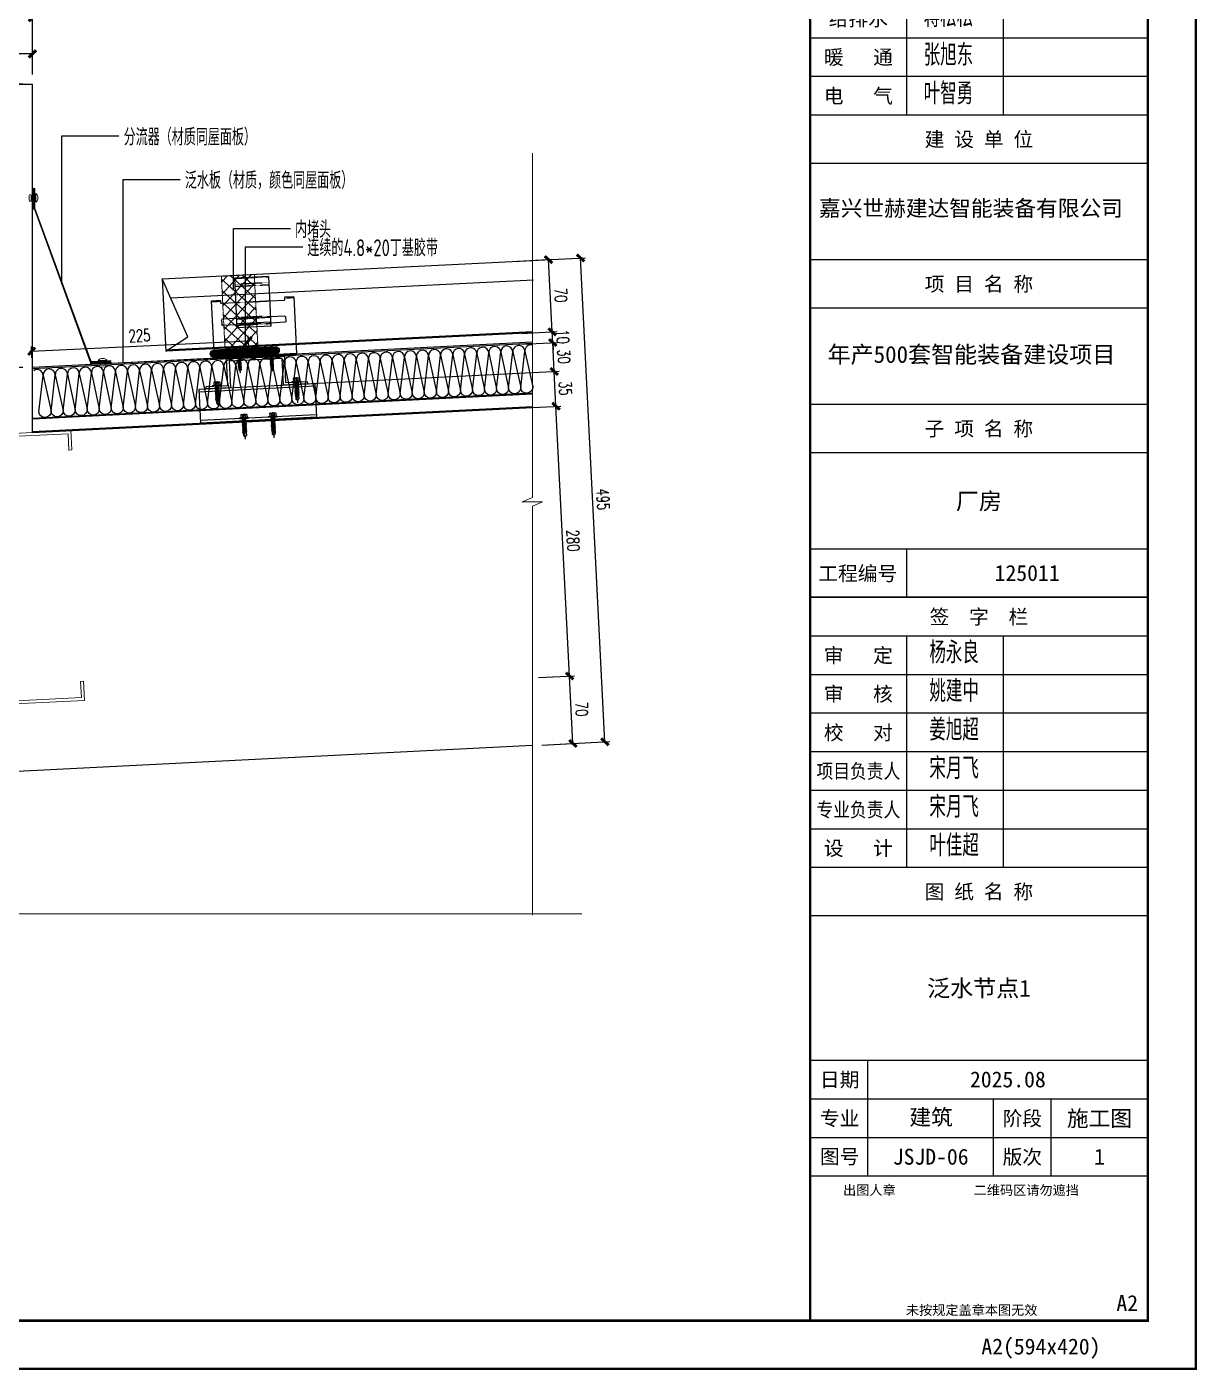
# Model space of a CAD drawing. Extents: x -599358 to 2865263, y -1062760 to 486533.
# Drawn here: x 127823 to 129036, y -728503 to -727110 of the extents above; entities that cross this region are included whole.
import ezdxf
from ezdxf.enums import TextEntityAlignment as Align

# ---------------------------------------------------------------- set-up
doc = ezdxf.new("R2010")
doc.units = 0
doc.linetypes.add('CENTER2', pattern=[28.575, 19.05, -3.175, 3.175, -3.175])
doc.linetypes.add('DASH', pattern=[0.35, 0.25, -0.1])
for name, color, linetype in [('0-cxFrame', 155, 'Continuous'), ('0_FLASHING', 6, 'Continuous'), ('A-PUB_HATCH', 8, 'Continuous'), ('A-WINDOW', 140, 'Continuous'), ('BWM', 8, 'Continuous'), ('DIM', 173, 'Continuous'), ('Frame', 255, 'Continuous'), ('PJ', 151, 'Continuous'), ('qianming', 155, 'Continuous'), ('SEAMLOK75 - SHEET', 6, 'Continuous'), ('WZ', 2, 'Continuous'), ('ZX', 1, 'CENTER2')]:
    doc.layers.add(name, color=color, linetype=linetype)
for name, color, linetype, lineweight in [('0-cxText', 131, 'Continuous', 25), ('0_SCREW RIVET', 4, 'Continuous', 15), ('0_SEALING', 42, 'Continuous', 15), ('S-dim', 81, 'Continuous', 0), ('T码、堵头、配件', 6, 'Continuous', 13), ('屋面板', 6, 'Continuous', 13), ('文字标注引出线', 7, 'Continuous', 15), ('粗', 7, 'Continuous', 50), ('紧固件', 4, 'Continuous', 13)]:
    doc.layers.add(name, color=color, linetype=linetype, lineweight=lineweight)
doc.styles.add('BZHZ', font='bzxw', dxfattribs={"width": 0.8, "bigfont": 'bzhz'})
doc.styles.add('cx_biaoti', font='')
doc.styles.add('cx_tuming', font='simhei.ttf')
doc.styles.add('cx_tuqian1', font='宋体.shx')
doc.styles.add('DHTEXT-1', font='romans.shx', dxfattribs={"width": 0.7, "bigfont": 'chinese.shx'})
doc.styles.add('jhz', font='TSSDENG.SHX', dxfattribs={"width": 0.75, "bigfont": 'TSSDCHN.SHX'})
doc.styles.add('黑体', font='simhei.ttf')
doc.styles.get('cx_biaoti').set_extended_font_data('SimSun')
doc.dimstyles.new('ZN5', dxfattribs={"dimscale": 5, "dimtxt": 2.5, "dimasz": 1.5, "dimexe": 1, "dimexo": 2, "dimgap": 0.9, "dimtad": 1, "dimdec": 0, "dimdsep": 46, "dimtxsty": 'DHTEXT-1', "dimblk": 'ARCHTICK', "dimcen": 2.5, "dimclrd": 173, "dimclre": 173, "dimclrt": 7, "dimazin": 2, "dimtfac": 1, "dimtix": 1, "dimtmove": 2, "dimatfit": 3, "dimfxl": 0, "dimarcsym": 0})

# ---------------------------------------------------------------- blocks, each defined once
blk = doc.blocks.new('_ArchTick')
at = {"color": 0, "linetype": 'ByBlock', "const_width": 0.4}
blk.add_lwpolyline([(-0.5, -0.5), (0.5, 0.5)], dxfattribs=at)
blk = doc.blocks.new('*D1807')
at = {"layer": 'Defpoints', "color": 0, "ltscale": 50, "transparency": 16777216}
for p in [(127828.7, -727169.8, 0), (127801.3, -727463.4), (127828.7, -727463.4, 0)]:
    blk.add_point(p, dxfattribs=at)
at = {"layer": 'DIM', "color": 173, "linetype": 'ByBlock', "lineweight": -2, "ltscale": 50, "transparency": 16777216}
for p, q in [((127818.7, -727169.8), (127796.3, -727169.8)), ((127801.3, -727169.8), (127801.3, -727463.4)), ((127818.7, -727463.4), (127796.3, -727463.4))]:
    blk.add_line(p, q, dxfattribs=at)
at = {"layer": 'DIM', "color": 173, "lineweight": -2, "ltscale": 50, "transparency": 16777216, "xscale": 7.5, "yscale": 7.5, "zscale": 7.5}
for p, rotation in [((127801.3, -727169.8), 90), ((127801.3, -727463.4), 270)]:
    blk.add_blockref('_ArchTick', p, dxfattribs=dict(at, rotation=rotation))
at = {"layer": 'DIM', "color": 7, "ltscale": 50, "transparency": 16777216, "insert": (127790.5, -727316.6), "char_height": 12.5, "attachment_point": 5, "rotation": 90, "style": 'DHTEXT-1'}
blk.add_mtext('294', dxfattribs=at)
blk = doc.blocks.new('*D1808')
at = {"layer": 'Defpoints', "color": 0, "ltscale": 50, "transparency": 16777216}
for p in [(128052.6, -727435.8), (128053.4, -727452.5, 0), (127828.7, -727463.4, 0)]:
    blk.add_point(p, dxfattribs=at)
at = {"layer": 'DIM', "color": 173, "linetype": 'ByBlock', "lineweight": -2, "ltscale": 50, "transparency": 16777216}
for p, q in [((128052.9, -727442.5), (128052.4, -727430.8)), ((127828.2, -727453.4), (127827.6, -727441.7)), ((127827.9, -727446.7), (128052.6, -727435.8))]:
    blk.add_line(p, q, dxfattribs=at)
at = {"layer": 'DIM', "color": 173, "lineweight": -2, "ltscale": 50, "transparency": 16777216, "xscale": 7.5, "yscale": 7.5, "zscale": 7.5}
for p, rotation in [((128052.6, -727435.8), 2.769297039473482), ((127827.9, -727446.7), 182.7692970394735)]:
    blk.add_blockref('_ArchTick', p, dxfattribs=dict(at, rotation=rotation))
at = {"layer": 'DIM', "color": 7, "ltscale": 50, "transparency": 16777216, "insert": (127939.7, -727430.5), "char_height": 12.5, "attachment_point": 5, "rotation": 2.7693, "style": 'DHTEXT-1'}
blk.add_mtext('225', dxfattribs=at)
blk = doc.blocks.new('$单板$00000127')
at = {"layer": '0_SCREW RIVET'}
for p, q in [((-4.5, 1), (4.5, 1)), ((-2.5, 1), (-2.5, -4)), ((2.5, 1), (2.5, -4)), ((-2.5, -4), (2.5, -4)), ((-2.5, -6), (2.5, -6))]:
    blk.add_line(p, q, dxfattribs=at)
blk.add_lwpolyline([(-4.5, 1, -0.147667), (-1.5, 2.8), (1.5, 2.8, -0.147667), (4.5, 1)], format="xyb", dxfattribs=at)
for centre, start, end in [((-2.5, -5), 90, 270), ((2.5, -5), 270, 90)]:
    blk.add_arc(centre, 1, start, end, dxfattribs=at)
blk = doc.blocks.new('*U1802')
at = {"layer": 'T码、堵头、配件', "linetype": 'DASH', "ltscale": 3}
h = blk.add_hatch(dxfattribs=at)
h.set_pattern_fill('NET', color=13, scale=2, angle=45, style=0)
h.paths.add_polyline_path([(12.3, 54.7), (-12.7, 54.7), (-12.7, 0), (12.3, 0)])
at = {"layer": 'T码、堵头、配件', "color": 13, "linetype": 'DASH', "ltscale": 3}
blk.add_lwpolyline([(12.3, 54.7), (-12.7, 54.7), (-12.7, 0), (12.3, 0)], close=True, dxfattribs=at)
blk = doc.blocks.new('38990')
h = blk.add_hatch()
h.set_pattern_fill('ANSI31', color=256, scale=0.34, angle=-4.9986, style=0)
h.set_pattern_definition([(40.0013865, (1380503.2507, -35356.2821), (-0.693909236, 0.826928184), [])])
edge = h.paths.add_edge_path()
edge.add_arc((1405618.2, -61328.6), 3.6, 270.5816, 449.6218)
edge.add_line((1405618.3, -61325), (1405552.7, -61324.9))
edge.add_arc((1405554.6, -61328.5), 4.04, 116.9061, 243.2973)
edge.add_line((1405552.7, -61332.1), (1405618.3, -61332.2))
at = {"layer": 'A-PUB_HATCH', "color": 7}
for p, q in [((1405552.8, -61324.9, 39226584.3), (1405618.3, -61325, 39226584.3)), ((1405552.8, -61332.1, 39226584.3), (1405618.3, -61332.2, 39226584.3))]:
    blk.add_line(p, q, dxfattribs=at)
at = {"layer": 'Frame'}
for centre, radius, start, end in [((1405554.5, -61328.5, 39226584.3), 4.01, 115.9713, 243.9922), ((1405618.5, -61328.6, 39226584.3), 3.61, 266.5513, 93.4122)]:
    blk.add_arc(centre, radius, start, end, dxfattribs=at)
blk = doc.blocks.new('34t65')
at = {"color": 2, "ltscale": 50}
for p, q in [((1430037, 238183.4), (1430157, 238183.4)), ((1430037, 238148.4), (1430037, 238183.4)), ((1430037, 238180.9), (1430157, 238180.9)), ((1430157, 238183.4), (1430157, 238148.4)), ((1430157, 238150.9), (1430037, 238150.9)), ((1430157, 238148.4), (1430037, 238148.4))]:
    blk.add_line(p, q, dxfattribs=at)
blk = doc.blocks.new('*U1726')
at = {"layer": 'PJ'}
for p, q in [((-4.4, 0.5), (-4.4, 0)), ((4.4, 0), (-4.4, 0)), ((-4.1, 0.8), (-3.1, 1)), ((4.1, 0.8), (-4.1, 0.8)), ((-3.1, 3.9), (-3.1, 1)), ((3.1, 1), (-3.1, 1)), ((2.3, 4.2), (-2.3, 4.2)), ((-2, 0.8), (-1.5, 1)), ((-1.5, 3.9), (-1.5, 1)), ((-1.5, 0), (-1.5, -1.6)), ((1.5, 3.9), (1.5, 1)), ((2.2, 0.8), (1.5, 1)), ((1.5, 0), (1.5, -1.1)), ((3.1, 3.9), (3.1, 1)), ((4.1, 0.8), (3.1, 1)), ((4.4, 0.5), (4.4, 0)), ((-2.1, -1.9), (2.1, -1.4)), ((-2.1, -1.9), (-1.5, -1.6)), ((-2.1, -1.9), (-1.5, -2.2)), ((-2.1, -3.3), (2.1, -2.8)), ((-2.1, -3.3), (-1.5, -3)), ((-2.1, -3.3), (-1.5, -3.6)), ((-2.1, -4.7), (2.1, -4.2)), ((-2.1, -4.7), (-1.5, -4.4)), ((-2.1, -4.7), (-1.5, -5)), ((-2.1, -6.1), (2.1, -5.6)), ((-2.1, -6.1), (-1.5, -5.8)), ((-2.1, -6.1), (-1.5, -6.4)), ((-2.1, -7.5), (2.1, -7)), ((-2.1, -7.5), (-1.5, -7.2)), ((-2.1, -7.5), (-1.5, -7.8)), ((-2.1, -8.9), (2.1, -8.4)), ((-2.1, -8.9), (-1.5, -8.6)), ((-2.1, -8.9), (-1.5, -9.2)), ((-2.1, -10.3), (2.1, -9.8)), ((-2.1, -10.3), (-1.5, -10)), ((-2.1, -10.3), (-1.5, -10.6)), ((-2.1, -11.7), (2.1, -11.2)), ((-2.1, -11.7), (-1.5, -11.4)), ((-2.1, -11.7), (-1.5, -12)), ((-2.1, -13.1), (-1.5, -12.8)), ((-2.1, -13.1), (-1.1, -13)), ((-2.1, -13.1), (-1.5, -13.4)), ((-1.5, -1.6), (1.5, -1.1)), ((-1.5, -2.2), (1.5, -1.7)), ((-1.5, -2.2), (-1.5, -3)), ((-1.5, -3), (1.5, -2.5)), ((-1.5, -3.6), (1.5, -3.1)), ((-1.5, -3.6), (-1.5, -4.4)), ((-1.5, -4.4), (1.5, -3.9)), ((-1.5, -5), (1.5, -4.5)), ((-1.5, -5), (-1.5, -5.8)), ((-1.5, -5.8), (1.5, -5.3)), ((-1.5, -6.4), (1.5, -5.9)), ((-1.5, -6.4), (-1.5, -7.2)), ((-1.5, -7.2), (1.5, -6.7)), ((-1.5, -7.8), (1.5, -7.3)), ((-1.5, -7.8), (-1.5, -8.6)), ((-1.5, -8.6), (1.5, -8.1)), ((-1.5, -9.2), (1.5, -8.7)), ((-1.5, -9.2), (-1.5, -10)), ((-1.5, -10), (1.5, -9.5)), ((-1.5, -10.6), (1.5, -10.1)), ((-1.5, -10.6), (-1.5, -11.4)), ((-1.5, -11.4), (1.5, -10.9)), ((-1.5, -12), (1.5, -11.5)), ((-1.5, -12), (-1.5, -12.8)), ((-1.5, -12.8), (-1, -12.7)), ((-1.5, -13.4), (-1.5, -17.2)), ((-1.5, -13.4), (-1.3, -13.4)), ((0.6, -12.4), (1.5, -12.3)), ((0.7, -12.8), (2.1, -12.6)), ((0.7, -13), (1.5, -12.9)), ((1.5, -0.3), (1.5, -1.1)), ((2.1, -1.4), (1.5, -1.1)), ((2.1, -1.4), (1.5, -1.7)), ((1.5, -1.7), (1.5, -2.5)), ((2.1, -2.8), (1.5, -2.5)), ((2.1, -2.8), (1.5, -3.1)), ((1.5, -3.1), (1.5, -3.9)), ((2.1, -4.2), (1.5, -3.9)), ((2.1, -4.2), (1.5, -4.5)), ((1.5, -4.5), (1.5, -5.3)), ((2.1, -5.6), (1.5, -5.3)), ((2.1, -5.6), (1.5, -5.9)), ((1.5, -5.9), (1.5, -6.7)), ((2.1, -7), (1.5, -6.7)), ((2.1, -7), (1.5, -7.3)), ((1.5, -7.3), (1.5, -8.1)), ((2.1, -8.4), (1.5, -8.1)), ((2.1, -8.4), (1.5, -8.7)), ((1.5, -8.7), (1.5, -9.5)), ((2.1, -9.8), (1.5, -9.5)), ((2.1, -9.8), (1.5, -10.1)), ((1.5, -10.1), (1.5, -10.9)), ((2.1, -11.2), (1.5, -10.9)), ((2.1, -11.2), (1.5, -11.5)), ((1.5, -11.5), (1.5, -12.3)), ((2.1, -12.6), (1.5, -12.3)), ((2.1, -12.6), (1.5, -12.9)), ((1.5, -12.9), (1.5, -13.7)), ((0, -18.6), (-1.5, -17.2)), ((0, -18.6), (1.5, -17.2)), ((0.7, -13.8), (1.5, -13.7)), ((0.7, -14.2), (2.1, -14)), ((0.7, -14.4), (1.5, -14.3)), ((2.1, -14), (1.5, -13.7)), ((2.1, -14), (1.5, -14.3)), ((1.5, -14.3), (1.5, -17.2))]:
    blk.add_line(p, q, dxfattribs=at)
blk.add_lwpolyline([(0, -18.6), (0.7, -14.4), (0.7, -12.7, 0.417657), (0.4, -12.4, 0.097062), (-1, -12.7), (-1.5, -13.8)], format="xyb", dxfattribs=at)
for centre, radius, start, end in [((-4.1, 0.5), 0.3, 90, 180), ((-2.3, 3.3), 0.951, 35.4009, 144.5991), ((0, 1), 3.2, 61.0594, 118.9406), ((2.3, 3.3), 0.951, 35.4009, 144.5991), ((4.1, 0.5), 0.3, 0, 90)]:
    blk.add_arc(centre, radius, start, end, dxfattribs=at)
at = {"layer": 'ZX', "ltscale": 0.2}
blk.add_line((0, 4.9), (0, -21), dxfattribs=at)
blk = doc.blocks.new('A$C2F3B4A73')
at = {"layer": '粗', "lineweight": -2}
for p, q in [((25.2, 101.1), (60.4, 101.1)), ((25.2, 101.1), (25.2, 49.6)), ((60.4, 101.1), (60.4, 49.6)), ((0, 78.7), (9.6, 78.7)), ((0, 78.7), (0, 19.8)), ((9.6, 78.7), (9.6, 76.3)), ((10.4, 75.5), (25.2, 75.5)), ((60.4, 75.5), (75.2, 75.5)), ((76, 78.7), (85.6, 78.7)), ((76, 78.7), (76, 76.3)), ((85.6, 78.7), (85.6, 19.8)), ((9.6, 58.4), (9.6, 53.6)), ((10.4, 59.2), (25.2, 59.2)), ((25.2, 58.4), (60.4, 58.4)), ((60.4, 59.2), (75.2, 59.2)), ((76, 58.4), (76, 53.6)), ((10.4, 52.8), (25.2, 52.8)), ((25.2, 53.6), (60.4, 53.6)), ((25.2, 49.6), (60.4, 49.6)), ((60.4, 52.8), (75.2, 52.8)), ((0, 19.8), (85.6, 19.8)), ((0, 18.8), (0, 19.8)), ((0, 18.8), (85.6, 18.8)), ((14.4, 19.8), (14.4, 18.8)), ((71.2, 19.8), (71.2, 18.8)), ((85.6, 19.8), (85.6, 18.8))]:
    blk.add_line(p, q, dxfattribs=at)
at = {"layer": '粗', "linetype": 'DASH', "lineweight": -2}
for p, q in [((25.2, 100.6), (60.4, 100.6)), ((25.2, 94.7), (60.4, 94.7)), ((25.2, 92.3), (60.4, 92.3)), ((0, 77.7), (9.6, 77.7)), ((25.2, 75.5), (60.4, 75.5)), ((76, 77.7), (85.6, 77.7)), ((25.2, 60), (60.4, 60)), ((25.2, 59.2), (60.4, 59.2)), ((25.2, 52.8), (60.4, 52.8)), ((25.2, 52), (60.4, 52)), ((16, 19.8), (16, 18.8)), ((21.6, 19.8), (21.6, 18.8)), ((29.6, 19.8), (29.6, 18.8)), ((35.2, 19.8), (35.2, 18.8)), ((50.4, 19.8), (50.4, 18.8)), ((56, 19.8), (56, 18.8)), ((64, 19.8), (64, 18.8)), ((69.6, 19.8), (69.6, 18.8))]:
    blk.add_line(p, q, dxfattribs=at)
at = {"layer": '粗', "lineweight": -2}
for centre, start, end in [((10.4, 76.3), 180, 270), ((75.2, 76.3), 270, 0), ((10.4, 58.4), 90, 180), ((75.2, 58.4), 0, 90), ((10.4, 53.6), 180, 270), ((75.2, 53.6), 270, 0)]:
    blk.add_arc(centre, 0.8, start, end, dxfattribs=at)
at = {"layer": '紧固件', "color": 2, "yscale": 0.8, "zscale": 0.8}
for p, xscale in [((26.1, 19.8), 0.8), ((59.5, 19.8), -0.8)]:
    blk.add_blockref('*U1726', p, dxfattribs=dict(at, xscale=xscale))
blk = doc.blocks.new('A$C51791418')
blk.add_blockref('A$C2F3B4A73', (-42.8, -15.8))
blk = doc.blocks.new('*D1855')
at = {"layer": 'Defpoints', "color": 0, "ltscale": 50, "transparency": 16777216}
for p in [(127828.7, -727100.8), (126938.7, -727169.8, 0), (127828.7, -727169.8, 0)]:
    blk.add_point(p, dxfattribs=at)
at = {"layer": 'DIM', "color": 173, "linetype": 'ByBlock', "lineweight": -2, "ltscale": 50, "transparency": 16777216}
for p, q in [((126938.7, -727159.8), (126938.7, -727095.8)), ((127828.7, -727159.8), (127828.7, -727095.8)), ((126938.7, -727100.8), (127828.7, -727100.8))]:
    blk.add_line(p, q, dxfattribs=at)
at = {"layer": 'DIM', "color": 173, "lineweight": -2, "ltscale": 50, "transparency": 16777216, "xscale": 7.5, "yscale": 7.5, "zscale": 7.5, "rotation": 180}
blk.add_blockref('_ArchTick', (126938.7, -727100.8), dxfattribs=at)
at = {"layer": 'DIM', "color": 173, "lineweight": -2, "ltscale": 50, "transparency": 16777216, "xscale": 7.5, "yscale": 7.5, "zscale": 7.5}
blk.add_blockref('_ArchTick', (127828.7, -727100.8), dxfattribs=at)
at = {"layer": 'DIM', "color": 7, "ltscale": 50, "transparency": 16777216, "insert": (127383.7, -727090.1), "char_height": 12.5, "attachment_point": 5, "style": 'DHTEXT-1'}
blk.add_mtext('2400', dxfattribs=at)
blk = doc.blocks.new('*D1871')
at = {"layer": 'Defpoints', "color": 0, "ltscale": 50, "transparency": 16777216}
for p in [(128329.5, -727505.9), (128371.5, -727503.7), (128343.5, -727785.5)]:
    blk.add_point(p, dxfattribs=at)
at = {"layer": 'DIM', "color": 173, "linetype": 'ByBlock', "lineweight": -2, "ltscale": 50, "transparency": 16777216}
for p, q in [((128339.4, -727505.3), (128376.5, -727503.5)), ((128385.6, -727783.4), (128371.5, -727503.7)), ((128353.5, -727785), (128390.6, -727783.1))]:
    blk.add_line(p, q, dxfattribs=at)
at = {"layer": 'DIM', "color": 173, "lineweight": -2, "ltscale": 50, "transparency": 16777216, "xscale": 7.499999999999999, "yscale": 7.499999999999999, "zscale": 7.499999999999999}
for p, rotation in [((128371.5, -727503.7), 92.88037755259593), ((128385.6, -727783.4), 272.8803775525959)]:
    blk.add_blockref('_ArchTick', p, dxfattribs=dict(at, rotation=rotation))
at = {"layer": 'DIM', "color": 7, "ltscale": 50, "transparency": 16777216, "insert": (128389.3, -727643), "char_height": 12.5, "attachment_point": 5, "rotation": 272.8804, "style": 'DHTEXT-1'}
blk.add_mtext('280', dxfattribs=at)
blk = doc.blocks.new('*D1872')
at = {"layer": 'Defpoints', "color": 0, "ltscale": 50, "transparency": 16777216}
for p in [(128369.7, -727467.7), (128094.2, -727481.5), (128329.5, -727505.9)]:
    blk.add_point(p, dxfattribs=at)
at = {"layer": 'DIM', "color": 173, "linetype": 'ByBlock', "lineweight": -2, "ltscale": 50, "transparency": 16777216}
for p, q in [((128104.2, -727481), (128374.7, -727467.4)), ((128371.5, -727503.7), (128369.7, -727467.7)), ((128339.4, -727505.3), (128376.5, -727503.5))]:
    blk.add_line(p, q, dxfattribs=at)
at = {"layer": 'DIM', "color": 173, "lineweight": -2, "ltscale": 50, "transparency": 16777216, "xscale": 7.5, "yscale": 7.5, "zscale": 7.5}
for p, rotation in [((128369.7, -727467.7), 92.88037755283675), ((128371.5, -727503.7), 272.8803775528367)]:
    blk.add_blockref('_ArchTick', p, dxfattribs=dict(at, rotation=rotation))
at = {"layer": 'DIM', "color": 7, "ltscale": 50, "transparency": 16777216, "insert": (128381.3, -727485.2), "char_height": 12.5, "attachment_point": 5, "rotation": 272.8804, "style": 'DHTEXT-1'}
blk.add_mtext('35', dxfattribs=at)
blk = doc.blocks.new('*D1873')
at = {"layer": 'Defpoints', "color": 0, "ltscale": 50, "transparency": 16777216}
for p in [(128326.1, -727439.8), (128368.2, -727437.7), (128094.2, -727481.5)]:
    blk.add_point(p, dxfattribs=at)
at = {"layer": 'DIM', "color": 173, "linetype": 'ByBlock', "lineweight": -2, "ltscale": 50, "transparency": 16777216}
for p, q in [((128336.1, -727439.3), (128373.2, -727437.5)), ((128369.7, -727467.7), (128368.2, -727437.7)), ((128104.2, -727481), (128374.7, -727467.4))]:
    blk.add_line(p, q, dxfattribs=at)
at = {"layer": 'DIM', "color": 173, "lineweight": -2, "ltscale": 50, "transparency": 16777216, "xscale": 7.5, "yscale": 7.5, "zscale": 7.5}
for p, rotation in [((128368.2, -727437.7), 92.88037755283675), ((128369.7, -727467.7), 272.8803775528367)]:
    blk.add_blockref('_ArchTick', p, dxfattribs=dict(at, rotation=rotation))
at = {"layer": 'DIM', "color": 7, "ltscale": 50, "transparency": 16777216, "insert": (128379.7, -727452.2), "char_height": 12.5, "attachment_point": 5, "rotation": 272.8804, "style": 'DHTEXT-1'}
blk.add_mtext('30', dxfattribs=at)
blk = doc.blocks.new('*D1874')
at = {"layer": 'Defpoints', "color": 0, "ltscale": 50, "transparency": 16777216}
for p in [(128325.6, -727428.7, 0), (128367.6, -727426.6), (128326.1, -727439.8)]:
    blk.add_point(p, dxfattribs=at)
at = {"layer": 'DIM', "color": 173, "linetype": 'ByBlock', "lineweight": -2, "ltscale": 50, "transparency": 16777216}
for p, q in [((128335.6, -727428.2), (128372.6, -727426.3)), ((128367.6, -727426.6), (128367.2, -727419.1)), ((128368.2, -727437.7), (128367.6, -727426.6)), ((128336.1, -727439.3), (128373.2, -727437.5)), ((128368.2, -727437.7), (128368.6, -727445.2))]:
    blk.add_line(p, q, dxfattribs=at)
at = {"layer": 'DIM', "color": 173, "lineweight": -2, "ltscale": 50, "transparency": 16777216, "xscale": 7.5, "yscale": 7.5, "zscale": 7.5}
for p, rotation in [((128367.6, -727426.6), 272.8803775528367), ((128368.2, -727437.7), 92.88037755283675)]:
    blk.add_blockref('_ArchTick', p, dxfattribs=dict(at, rotation=rotation))
at = {"layer": 'DIM', "color": 7, "ltscale": 50, "transparency": 16777216, "insert": (128378.6, -727431.6), "char_height": 12.5, "attachment_point": 5, "rotation": 272.8804, "style": 'DHTEXT-1'}
blk.add_mtext('10', dxfattribs=at)
blk = doc.blocks.new('*D1875')
at = {"layer": 'Defpoints', "color": 0, "ltscale": 50, "transparency": 16777216}
for p in [(128321.8, -727353.8, 0), (128363.8, -727351.7), (128325.6, -727428.7, 0)]:
    blk.add_point(p, dxfattribs=at)
at = {"layer": 'DIM', "color": 173, "linetype": 'ByBlock', "lineweight": -2, "ltscale": 50, "transparency": 16777216}
for p, q in [((128331.8, -727353.3), (128368.8, -727351.4)), ((128367.6, -727426.6), (128363.8, -727351.7)), ((128335.6, -727428.2), (128372.6, -727426.3))]:
    blk.add_line(p, q, dxfattribs=at)
at = {"layer": 'DIM', "color": 173, "lineweight": -2, "ltscale": 50, "transparency": 16777216, "xscale": 7.5, "yscale": 7.5, "zscale": 7.5}
for p, rotation in [((128363.8, -727351.7), 92.88037755283675), ((128367.6, -727426.6), 272.8803775528367)]:
    blk.add_blockref('_ArchTick', p, dxfattribs=dict(at, rotation=rotation))
at = {"layer": 'DIM', "color": 7, "ltscale": 50, "transparency": 16777216, "insert": (128376.5, -727388.6), "char_height": 12.5, "attachment_point": 5, "rotation": 272.8804, "style": 'DHTEXT-1'}
blk.add_mtext('70', dxfattribs=at)
blk = doc.blocks.new('*D1876')
at = {"layer": 'Defpoints', "color": 0, "ltscale": 50, "transparency": 16777216}
for p in [(128321.8, -727353.8, 0), (128397, -727350), (128347, -727855.4)]:
    blk.add_point(p, dxfattribs=at)
at = {"layer": 'DIM', "color": 173, "linetype": 'ByBlock', "lineweight": -2, "ltscale": 50, "transparency": 16777216}
for p, q in [((128331.8, -727353.3), (128402, -727349.7)), ((128422.2, -727851.6), (128397, -727350)), ((128357, -727854.9), (128427.2, -727851.4))]:
    blk.add_line(p, q, dxfattribs=at)
at = {"layer": 'DIM', "color": 173, "lineweight": -2, "ltscale": 50, "transparency": 16777216, "xscale": 7.5, "yscale": 7.5, "zscale": 7.5}
for p, rotation in [((128397, -727350), 92.88037755259543), ((128422.2, -727851.6), 272.8803775525955)]:
    blk.add_blockref('_ArchTick', p, dxfattribs=dict(at, rotation=rotation))
at = {"layer": 'DIM', "color": 7, "ltscale": 50, "transparency": 16777216, "insert": (128420.3, -727600.3), "char_height": 12.5, "attachment_point": 5, "rotation": 272.8804, "style": 'DHTEXT-1'}
blk.add_mtext('495', dxfattribs=at)
blk = doc.blocks.new('*D1877')
at = {"layer": 'Defpoints', "color": 0, "ltscale": 50, "transparency": 16777216}
for p in [(128343.5, -727785.5), (128385.6, -727783.4), (128347, -727855.4)]:
    blk.add_point(p, dxfattribs=at)
at = {"layer": 'DIM', "color": 173, "linetype": 'ByBlock', "lineweight": -2, "ltscale": 50, "transparency": 16777216}
for p, q in [((128353.5, -727785), (128390.6, -727783.1)), ((128389.1, -727853.3), (128385.6, -727783.4)), ((128357, -727854.9), (128394.1, -727853))]:
    blk.add_line(p, q, dxfattribs=at)
at = {"layer": 'DIM', "color": 173, "lineweight": -2, "ltscale": 50, "transparency": 16777216, "xscale": 7.500000000000001, "yscale": 7.500000000000001, "zscale": 7.500000000000001}
for p, rotation in [((128385.6, -727783.4), 92.88037755258703), ((128389.1, -727853.3), 272.880377552587)]:
    blk.add_blockref('_ArchTick', p, dxfattribs=dict(at, rotation=rotation))
at = {"layer": 'DIM', "color": 7, "ltscale": 50, "transparency": 16777216, "insert": (128398.1, -727817.8), "char_height": 12.5, "attachment_point": 5, "rotation": 272.8804, "style": 'DHTEXT-1'}
blk.add_mtext('70', dxfattribs=at)
blk = doc.blocks.new('zjcx_lan_huiqian(Dragon)')
for p, q in [((-7000, -800), (0, -800)), ((-5000, -800), (-5000, -4800)), ((-3000, -800), (-3000, -4800)), ((-7000, -1600), (0, -1600)), ((-7000, -2400), (0, -2400)), ((-7000, -3200), (0, -3200)), ((-7000, -4000), (0, -4000))]:
    blk.add_line(p, q)
at = {"const_width": 30}
blk.add_lwpolyline([(-7000, 0), (0, 0)], dxfattribs=at)
blk.add_lwpolyline([(-7000, 0), (0, 0), (0, -4800), (-7000, -4800)], close=True, dxfattribs=at)
at = {"style": 'cx_biaoti'}
for s, p in [('会  签  栏', (-3500, -400)), ('建   筑', (-6000, -1200)), ('结   构', (-6000, -2000)), ('给排水', (-6000, -2800)), ('暖   通', (-6000, -3600)), ('电   气', (-6000, -4400))]:
    blk.add_text(s, height=300, dxfattribs=at).set_placement(p, align=Align.MIDDLE)
blk = doc.blocks.new('T-汇签(Dragon)')
at = {"layer": '0-cxFrame'}
blk.add_blockref('zjcx_lan_huiqian(Dragon)', (0, 0), dxfattribs=at)
at = {"layer": 'qianming', "style": 'BZHZ', "width": 0.8}
for s, p in [('黄岩峰', (-4132, -1132)), ('蒋松松', (-4132, -2732)), ('张旭东', (-4132, -3532)), ('叶智勇', (-4132, -4332))]:
    blk.add_text(s, height=450, dxfattribs=at).set_placement(p, align=Align.MIDDLE)
blk = doc.blocks.new('zjcx_lan_qianzi(Dragon)')
for p, q in [((-7000, 4800), (0, 4800)), ((-5000, 4800), (-5000, 0)), ((-3000, 4800), (-3000, 0)), ((-7000, 4000), (0, 4000)), ((-7000, 3200), (0, 3200)), ((-7000, 2400), (0, 2400)), ((-7000, 1600), (0, 1600)), ((-7000, 800), (0, 800))]:
    blk.add_line(p, q)
at = {"const_width": 30}
blk.add_lwpolyline([(-7000, 5600), (0, 5600)], dxfattribs=at)
blk.add_lwpolyline([(-7000, 5600), (0, 5600), (0, 0), (-7000, 0)], close=True, dxfattribs=at)
at = {"style": 'cx_biaoti'}
for s, p in [('签  字  栏', (-3500, 5200)), ('审   定', (-6000, 4400)), ('审   核', (-6000, 3600)), ('校   对', (-6000, 2800)), ('设   计', (-6000, 400))]:
    blk.add_text(s, height=300, dxfattribs=at).set_placement(p, align=Align.MIDDLE)
at = {"style": 'cx_biaoti', "width": 0.85}
for s, p in [('项目负责人', (-6000, 2000)), ('专业负责人', (-6000, 1200))]:
    blk.add_text(s, height=300, dxfattribs=at).set_placement(p, align=Align.MIDDLE)
blk = doc.blocks.new('T-签字(Dragon)')
at = {"layer": '0-cxFrame'}
blk.add_blockref('zjcx_lan_qianzi(Dragon)', (0, 0), dxfattribs=at)
at = {"layer": 'qianming', "style": 'BZHZ', "width": 0.8}
for s, p in [('杨永良', (-4014, 4478)), ('姚建中', (-4014, 3678)), ('姜旭超', (-4014, 2878)), ('宋月飞', (-4014, 2078)), ('宋月飞', (-4014, 1278)), ('叶佳超', (-4014, 478))]:
    blk.add_text(s, height=450, dxfattribs=at).set_placement(p, align=Align.MIDDLE)
blk = doc.blocks.new('zjcx_lan_tuming(Dragon)')
for p, q in [((-7000, 8400), (0, 8400)), ((-5800, 3000), (-5800, 5400)), ((-7000, 4600), (0, 4600)), ((-3200, 3000), (-3200, 4600)), ((-2000, 3000), (-2000, 4600)), ((-7000, 3800), (0, 3800))]:
    blk.add_line(p, q)
at = {"const_width": 30}
for points in [[(-7000, 9400), (0, 9400)], [(-7000, 5400), (0, 5400)], [(-7000, 3000), (0, 3000)], [(-7000, 0), (0, 0)]]:
    blk.add_lwpolyline(points, dxfattribs=at)
blk.add_lwpolyline([(-7000, 9400), (0, 9400), (0, 0), (-7000, 0)], close=True)
at = {"style": 'cx_biaoti'}
for s, p in [('图 纸 名 称', (-3500, 8900)), ('日期', (-6388, 5000)), ('专业', (-6388, 4200)), ('阶段', (-2600, 4200)), ('图号', (-6388, 3400)), ('版次', (-2600, 3400))]:
    blk.add_text(s, height=300, dxfattribs=at).set_placement(p, align=Align.MIDDLE)
for s, p in [('出图人章', (-6316, 2607)), ('二维码区请勿遮挡', (-3609, 2607)), ('未按规定盖章本图无效', (-5013, 120))]:
    blk.add_text(s, height=200, dxfattribs=at).set_placement(p)
blk = doc.blocks.new('T-图签(Dragon)')
blk.add_blockref('zjcx_lan_tuming(Dragon)', (0, 0))
at = {"color": 3, "style": 'cx_biaoti'}
for s, p in [('2025.08', (-2900, 5000)), ('建筑 ', (-4380, 4228)), ('施工图', (-1000, 4200))]:
    blk.add_text(s, height=330, dxfattribs=at).set_placement(p, align=Align.MIDDLE)
blk = doc.blocks.new('zjcx_lan_xiangmu(Dragon)')
for p, q in [((-7000, 9000), (0, 9000)), ((-7000, 6000), (0, 6000)), ((-7000, 3000), (0, 3000)), ((-5000, 1000), (-5000, 0))]:
    blk.add_line(p, q)
at = {"const_width": 30}
for points in [[(-7000, 10000), (0, 10000)], [(-7000, 7000), (0, 7000)], [(-7000, 7000), (0, 7000)], [(-7000, 4000), (0, 4000)], [(-7000, 4000), (0, 4000)], [(-7000, 1000), (0, 1000)], [(-7000, 0), (0, 0)]]:
    blk.add_lwpolyline(points, dxfattribs=at)
blk.add_lwpolyline([(-7000, 10000), (0, 10000), (0, 0), (-7000, 0)], close=True)
at = {"style": 'cx_biaoti'}
for s, p in [('建 设 单 位', (-3500, 9500)), ('项 目 名 称', (-3500, 6500)), ('子 项 名 称', (-3500, 3500)), ('工程编号', (-6013, 500))]:
    blk.add_text(s, height=300, dxfattribs=at).set_placement(p, align=Align.MIDDLE)
blk = doc.blocks.new('T-项目(Dragon)')
blk.add_blockref('zjcx_lan_xiangmu(Dragon)', (0, 0))
at = {"color": 3, "style": 'cx_tuming'}
for s, height, p in [('嘉兴世赫建达智能装备有限公司', 330, (-6816, 7901)), ('年产500套智能装备建设项目 ', 350, (-6638, 4859))]:
    blk.add_text(s, height=height, dxfattribs=at).set_placement(p)
blk = doc.blocks.new('zjcx_T2(Dragon)')
at = {"layer": '0-cxFrame', "const_width": 50}
blk.add_lwpolyline([(-7000, 40000), (0, 40000), (0, 0), (-7000, 0)], close=True, dxfattribs=at)
at = {"layer": '0-cxFrame'}
for name, p in [('T-汇签(Dragon)', (0, 29800)), ('T-项目(Dragon)', (0, 15000)), ('T-签字(Dragon)', (0, 9400)), ('T-图签(Dragon)', (0, 0))]:
    blk.add_blockref(name, p, dxfattribs=at)
blk = doc.blocks.new('TK22.A2 L(Dragon)')
at = {"layer": '0-cxFrame', "color": 7, "const_width": 0.5}
blk.add_lwpolyline([(0, 0), (-594, 0), (-594, 420), (0, 420)], close=True, dxfattribs=at)
at = {"layer": '0-cxFrame', "const_width": 0.5}
for points in [[(-80, 10), (-574, 10), (-574, 410), (-80, 410)], [(-10, 10), (-80, 10), (-80, 410), (-10, 410)]]:
    blk.add_lwpolyline(points, close=True, dxfattribs=at)
at = {"layer": '0-cxFrame', "xscale": 0.01, "yscale": 0.01, "zscale": 0.01}
blk.add_blockref('zjcx_T2(Dragon)', (-10, 10), dxfattribs=at)
at = {"style": '黑体', "flags": 4}
blk.add_attdef('图幅', text='', height=3.3, dxfattribs=at).set_placement((-40, 3), align=Align.RIGHT)
at = {"layer": '0-cxFrame', "style": '黑体'}
blk.add_text('(594x420)', height=3.3, dxfattribs=at).set_placement((-40, 3))
at = {"layer": '0-cxText', "flags": 4}
for tag, height, style, p in [('建设单位', 3.5, 'cx_tuming', (-45, 240)), ('项目名称', 3.5, 'cx_tuming', (-45, 210)), ('子项名称', 3.5, 'cx_tuming', (-45, 180)), ('工程编号', 3.3, 'cx_tuqian1', (-35, 165)), ('图名1', 3.5, 'cx_tuming', (-45, 87)), ('图名2', 3.5, 'cx_tuming', (-45, 79)), ('图名3', 3.5, 'cx_tuming', (-45, 71)), ('出图日期', 3.3, 'cx_tuqian1', (-39, 60)), ('专业', 3.3, 'cx_tuqian1', (-55, 52)), ('图号', 3.3, 'cx_tuqian1', (-55, 44)), ('版次', 3.3, 'cx_tuqian1', (-20, 44))]:
    blk.add_attdef(tag, text='', height=height, dxfattribs=dict(at, style=style)).set_placement(p, align=Align.MIDDLE)
at = {"layer": 'Defpoints', "color": 6, "flags": 4}
for tag, height, style, p in [('tufu', 3.3, '黑体', (-12, 12)), ('dwfname', 4, 'cx_tuqian1', (-80, 3))]:
    blk.add_attdef(tag, text='', height=height, dxfattribs=dict(at, style=style)).set_placement(p, align=Align.RIGHT)
blk = doc.blocks.new('*D2106')
at = {"layer": 'Defpoints', "color": 0, "ltscale": 50, "transparency": 16777216}
for p in [(127778.7, -727138.5), (127778.7, -727169.8, 0), (127828.7, -727169.8, 0)]:
    blk.add_point(p, dxfattribs=at)
at = {"layer": 'DIM', "color": 173, "linetype": 'ByBlock', "lineweight": -2, "ltscale": 50, "transparency": 16777216}
for p, q in [((127778.7, -727159.8), (127778.7, -727133.5)), ((127828.7, -727138.5), (127778.7, -727138.5)), ((127828.7, -727159.8), (127828.7, -727133.5))]:
    blk.add_line(p, q, dxfattribs=at)
at = {"layer": 'DIM', "color": 173, "lineweight": -2, "ltscale": 50, "transparency": 16777216, "xscale": 7.5, "yscale": 7.5, "zscale": 7.5, "rotation": 180}
blk.add_blockref('_ArchTick', (127778.7, -727138.5), dxfattribs=at)
at = {"layer": 'DIM', "color": 173, "lineweight": -2, "ltscale": 50, "transparency": 16777216, "xscale": 7.5, "yscale": 7.5, "zscale": 7.5}
blk.add_blockref('_ArchTick', (127828.7, -727138.5), dxfattribs=at)
at = {"layer": 'DIM', "color": 7, "ltscale": 50, "transparency": 16777216, "insert": (127803.7, -727127.8), "char_height": 12.5, "attachment_point": 5, "style": 'DHTEXT-1'}
blk.add_mtext('50', dxfattribs=at)

msp = doc.modelspace()

# ---------------------------------------------------------------- hatches: boundary and pattern name
at = {"layer": '0_SEALING'}
h = msp.add_hatch(dxfattribs=at)
h.set_pattern_fill('ANSI31', color=256, scale=0.3, angle=90, style=0)
h.set_pattern_definition([(135, (156089.97863, -773455.8996), (-0.3367596045, -0.3367596045), [])])
h.paths.add_polyline_path([(127828.7, -727299.3), (127830.7, -727299.3), (127830.7, -727277.9), (127828.7, -727277.9)])
h = msp.add_hatch(dxfattribs=at)
h.set_pattern_fill('ANSI31', color=256, scale=0.3, angle=-22.6496, style=0)
h.set_pattern_definition([(22.3503875, (73715.65954, -736015.3449), (-0.1811034295, 0.4404720313), [])])
h.paths.add_polyline_path([(127888.8, -727458.4), (127888.9, -727460.3), (127910.2, -727459.3), (127910.1, -727457.3)])

# ---------------------------------------------------------------- linework, layer by layer
at = {"color": 1, "ltscale": 50}
for p, q in [((128347, -727437.3, 0), (127828.7, -727463.4, 0)), ((128347, -727438.8, 0), (127828.7, -727464.9, 0))]:
    msp.add_line(p, q, dxfattribs=at)
at = {"color": 4, "ltscale": 50}
for p, q in [((127828.7, -727516, 0), (128347, -727489.9, 0)), ((127828.7, -727516.8, 0), (128347, -727490.7, 0)), ((127828.7, -727530.2, 0), (128347, -727504.2, 0)), ((127828.7, -727531, 0), (128347, -727505, 0))]:
    msp.add_line(p, q, dxfattribs=at)
at = {"color": 2, "ltscale": 50}
msp.add_line((127828.7, -727529.9, 0), (128347, -727503.9, 0), dxfattribs=at)
at = {"color": 8, "ltscale": 10}
msp.add_line((128347, -727855.4, 0), (127778.7, -727884, 0), dxfattribs=at)
at = {"color": 2, "elevation": 0}
msp.add_lwpolyline([(128008.8, -727483.3), (128031.3, -727482.2), (128029.9, -727454.7), (128089.9, -727451.7), (128091.2, -727479.2), (128113.7, -727478.1), (128113.8, -727480.6), (128088.9, -727481.8), (128087.5, -727454.3), (128032.6, -727457.1), (128033.9, -727484.6), (128009, -727485.8)], close=True, dxfattribs=at)
at = {"layer": '0_FLASHING', "color": 1}
for p, q in [((127830.7, -727277.9, 0), (127830.7, -727298.9, 0)), ((127831.3, -727277.9, 0), (127830.7, -727277.9, 0)), ((127831.3, -727298.8, 0), (127831.3, -727277.9, 0)), ((127830.7, -727298.9, 0), (127889, -727458.3, 0)), ((127889.5, -727457.7, 0), (127831.3, -727298.8, 0)), ((127909.9, -727456.7, 0), (127889.5, -727457.7, 0)), ((127890.3, -727458.3, 0), (127910, -727457.3, 0)), ((127910, -727457.3, 0), (127909.9, -727456.7, 0))]:
    msp.add_line(p, q, dxfattribs=at)
at = {"layer": '0_SEALING', "elevation": 0}
for points in [[(127830.7, -727299.3), (127828.7, -727299.3), (127828.7, -727277.9), (127830.7, -727277.9)], [(127888.9, -727460.3), (127888.8, -727458.4), (127910.1, -727457.3), (127910.2, -727459.3)]]:
    msp.add_lwpolyline(points, close=True, dxfattribs=at)
at = {"layer": 'A-WINDOW', "ltscale": 10}
msp.add_line((127828.7, -727531, 0), (127828.7, -727169.8, 0), dxfattribs=at)
at = {"layer": 'A-WINDOW', "ltscale": 10, "elevation": -1.9}
msp.add_lwpolyline([(127388.2, -727169.8), (127828.7, -727169.8)], dxfattribs=at)
at = {"layer": 'BWM', "elevation": 0}
msp.add_lwpolyline([(128347, -727440.2, 0.50507), (128339.3, -727446.6), (128347.4, -727483.7, -1), (128334.9, -727484.3), (128339.3, -727446.6, 1), (128326.8, -727447.2), (128334.9, -727484.3, -1), (128322.4, -727484.9), (128326.8, -727447.2, 1), (128314.3, -727447.8), (128322.4, -727484.9, -1), (128309.9, -727485.6), (128314.3, -727447.8, 1), (128301.8, -727448.4), (128309.9, -727485.6, -1), (128297.5, -727486.2), (128301.8, -727448.4, 1), (128289.3, -727449.1), (128297.5, -727486.2, -1), (128285, -727486.8), (128289.3, -727449.1, 1), (128276.8, -727449.7), (128285, -727486.8, -1), (128272.5, -727487.4), (128276.8, -727449.7, 1), (128264.4, -727450.3), (128272.5, -727487.4, -1), (128260, -727488.1), (128264.4, -727450.3, 1), (128251.9, -727450.9), (128260, -727488.1, -1), (128247.5, -727488.7), (128251.9, -727450.9, 1), (128239.4, -727451.6), (128247.5, -727488.7, -1), (128235, -727489.3), (128239.4, -727451.6, 1), (128226.9, -727452.2), (128235, -727489.3, -1), (128222.5, -727490), (128226.9, -727452.2, 1), (128214.4, -727452.8), (128222.5, -727490, -1), (128210.1, -727490.6), (128214.4, -727452.8, 1), (128201.9, -727453.5), (128210.1, -727490.6, -1), (128197.6, -727491.2), (128201.9, -727453.5, 1), (128189.4, -727454.1), (128197.6, -727491.2, -1), (128185.1, -727491.8), (128189.4, -727454.1, 1), (128177, -727454.7), (128185.1, -727491.8, -1), (128172.6, -727492.5), (128177, -727454.7, 1), (128164.5, -727455.3), (128172.6, -727492.5, -1), (128160.1, -727493.1), (128164.5, -727455.3, 1), (128152, -727456), (128160.1, -727493.1, -1), (128147.6, -727493.7), (128152, -727456, 1), (128139.5, -727456.6), (128147.6, -727493.7, -1), (128135.2, -727494.4), (128139.5, -727456.6, 1), (128127, -727457.2), (128135.2, -727494.4, -1), (128122.7, -727495), (128127, -727457.2, 1), (128114.5, -727457.9), (128122.7, -727495, -1), (128110.2, -727495.6), (128114.5, -727457.9, 1), (128102.1, -727458.5), (128110.2, -727495.6, -1), (128097.7, -727496.2), (128102.1, -727458.5, 1), (128089.6, -727459.1), (128097.7, -727496.2, -1), (128085.2, -727496.9), (128089.6, -727459.1, 1), (128077.1, -727459.7), (128085.2, -727496.9, -1), (128072.7, -727497.5), (128077.1, -727459.7, 1), (128064.6, -727460.4), (128072.7, -727497.5, -1), (128060.3, -727498.1), (128064.6, -727460.4, 1), (128052.1, -727461), (128060.3, -727498.1, -1), (128047.8, -727498.7), (128052.1, -727461, 1), (128039.6, -727461.6), (128047.8, -727498.7, -1), (128035.3, -727499.4), (128039.6, -727461.6, 1), (128027.2, -727462.3), (128035.3, -727499.4, -1), (128022.8, -727500), (128027.2, -727462.3, 1), (128014.7, -727462.9), (128022.8, -727500, -1), (128010.3, -727500.6), (128014.7, -727462.9, 1), (128002.2, -727463.5), (128010.3, -727500.6, -1), (127997.8, -727501.3), (128002.2, -727463.5, 1), (127989.7, -727464.1), (127997.8, -727501.3, -1), (127985.3, -727501.9), (127989.7, -727464.1, 1), (127977.2, -727464.8), (127985.3, -727501.9, -1), (127972.9, -727502.5), (127977.2, -727464.8, 1), (127964.7, -727465.4), (127972.9, -727502.5, -1), (127960.4, -727503.1), (127964.7, -727465.4, 1), (127952.2, -727466), (127960.4, -727503.1, -1), (127947.9, -727503.8), (127952.2, -727466, 1), (127939.8, -727466.7), (127947.9, -727503.8, -1), (127935.4, -727504.4), (127939.8, -727466.7, 1), (127927.3, -727467.3), (127935.4, -727504.4, -1), (127922.9, -727505), (127927.3, -727467.3, 1), (127914.8, -727467.9), (127922.9, -727505, -1), (127910.4, -727505.7), (127914.8, -727467.9, 1), (127902.3, -727468.5), (127910.4, -727505.7, -1), (127898, -727506.3), (127902.3, -727468.5, 1), (127889.8, -727469.2), (127898, -727506.3, -1), (127885.5, -727506.9), (127889.8, -727469.2, 1), (127877.3, -727469.8), (127885.5, -727506.9, -1), (127873, -727507.5), (127877.3, -727469.8, 1), (127864.9, -727470.4), (127873, -727507.5, -1), (127860.5, -727508.2), (127864.9, -727470.4, 1), (127852.4, -727471), (127860.5, -727508.2, -1), (127848, -727508.8), (127852.4, -727471, 1), (127839.9, -727471.7), (127848, -727508.8, -1), (127835.5, -727509.4), (127839.9, -727471.7, 0.589557), (127830.1, -727466.9)], format="xyb", dxfattribs=at)
at = {"layer": 'DIM', "ltscale": 10}
for p, q in [((127859.2, -727376.8, 1.9), (127859.2, -727223.5, 1.9)), ((127859.2, -727223.5, 1.9), (127918.4, -727223.5, 1.9)), ((127922.7, -727458.6, 1.9), (127922.7, -727268.5, 1.9)), ((127922.7, -727268.5, 1.9), (127981.9, -727268.5, 1.9)), ((128037, -727383.8, 1.9), (128037, -727319.4, 1.9)), ((128037, -727319.4, 1.9), (128096.2, -727319.4, 1.9)), ((128049.7, -727448.7, 1.6), (128049.7, -727338.3, 1.6)), ((128049.7, -727338.3, 1.6), (128108.9, -727338.3, 1.6))]:
    msp.add_line(p, q, dxfattribs=at)
at = {"layer": 'S-dim', "color": 6, "ltscale": 10, "elevation": 0}
msp.add_lwpolyline([(127869.6, -727549), (127868.6, -727529), (127788.7, -727533.1), (127802.8, -727812.7), (127882.7, -727808.7), (127881.7, -727788.7), (127878.7, -727788.9), (127879.6, -727805.8), (127805.7, -727809.6), (127791.9, -727535.9), (127865.8, -727532.2), (127866.6, -727549.2)], close=True, dxfattribs=at)
at = {"layer": 'SEAMLOK75 - SHEET'}
for p, q in [((127963.1, -727371.8, 0), (128347, -727352.5, 0)), ((127963.1, -727371.8, 0), (127966.9, -727446.7, 0)), ((127989.7, -727431.6), (127963.1, -727371.8, 0)), ((127971.8, -727391.4, 0), (128348.1, -727372.5, 0)), ((128347, -727426.6, 0), (127966.8, -727445.7, 0)), ((128347, -727427.6, 0), (127966.9, -727446.7, 0)), ((127966.9, -727446.7, 0), (127989.7, -727431.6))]:
    msp.add_line(p, q, dxfattribs=at)
at = {"layer": '屋面板', "color": 2, "const_width": 0.7, "elevation": 0}
for points in [[(127828.7, -727169.8), (127778.7, -727169.8)], [(127828.7, -727169.8), (127828.7, -727463.4)]]:
    msp.add_lwpolyline(points, close=True, dxfattribs=at)
msp.add_lwpolyline([(127828.7, -727463.4), (128053.4, -727452.5)], dxfattribs=at)
at = {"layer": '文字标注引出线', "color": 1, "elevation": 0}
msp.add_lwpolyline([(128347, -727241.3), (128347, -727598.3), (128336.5, -727602.8), (128357.5, -727602.8), (128347, -727607.3), (128347, -728031.2)], dxfattribs=at)
at = {"layer": '文字标注引出线', "color": 1}
msp.add_lwpolyline([(128398.4, -728029.8), (127404.5, -728029.8), (127400, -728040.3), (127400, -728019.3), (127395.5, -728029.8), (126401.5, -728029.8)], dxfattribs=at)

# ---------------------------------------------------------------- block references
for name, p, rotation in [('$单板$00000127', (127831.4, -727287.7, 0), 270), ('$单板$00000127', (127901.5, -727457, 0), 1.712124176233841), ('34t65', (-1288259.9, -1037229.3, 0), 2.880377552728245)]:
    msp.add_blockref(name, p, dxfattribs=dict(rotation=rotation))
at = {"layer": '0-cxFrame'}
ref = msp.add_blockref('TK22.A2 L(Dragon)', (129035, -728501.7), dxfattribs=dict(at, xscale=5, yscale=5, zscale=5))
ref.add_attrib('子项名称', '厂房', dxfattribs={"layer": '0-cxText', "height": 17.5, "style": 'cx_tuming'}).set_placement((128810, -727601.7), align=Align.MIDDLE)
ref.add_attrib('图名2', '泛水节点1', dxfattribs={"layer": '0-cxText', "height": 17.5, "style": 'cx_tuming'}).set_placement((128810, -728106.7), align=Align.MIDDLE)
ref.add_attrib('工程编号', '125011', dxfattribs={"layer": '0-cxText', "height": 16.5, "style": 'cx_tuqian1'}).set_placement((128860, -727676.7), align=Align.MIDDLE)
ref.add_attrib('图号', 'JSJD-06', dxfattribs={"layer": '0-cxText', "height": 16.5, "style": 'cx_tuqian1'}).set_placement((128760, -728281.7), align=Align.MIDDLE)
ref.add_attrib('版次', '1', dxfattribs={"layer": '0-cxText', "height": 16.5, "style": 'cx_tuqian1'}).set_placement((128935, -728281.7), align=Align.MIDDLE)
ref.add_attrib('图幅', 'A2', dxfattribs={"layer": '0', "height": 16.5, "style": '黑体'}).set_placement((128835, -728486.7), align=Align.RIGHT)
ref.add_attrib('tufu', 'A2', dxfattribs={"layer": 'Defpoints', "color": 6, "height": 16.5, "style": '黑体'}).set_placement((128975, -728441.7), align=Align.RIGHT)
at = {"layer": 'A-PUB_HATCH', "xscale": -1, "rotation": 2.862120363667637}
msp.add_blockref('38990', (1528819.5, -596010.9, -39226584.3), dxfattribs=at)
at = {"layer": 'PJ', "extrusion": (0.000755703, -0.01502, -0.999887), "xscale": 1.367620234445123, "yscale": 1.367620234445123, "zscale": -1.367620234445122, "rotation": 357.1192972310369}
msp.add_blockref('*U1802', (-128045.1, -727359.3, 11022.7), dxfattribs=at)
at = {"layer": 'SEAMLOK75 - SHEET', "xscale": -1, "rotation": 2.880377552728284}
msp.add_blockref('A$C51791418', (128060, -727455.3, 0), dxfattribs=at)
at = {"layer": '紧固件', "xscale": -1.023999999801318, "yscale": 1.023999999801318, "zscale": 1.023999999801318, "rotation": 2.880377552728284}
for p in [(128102.5, -727478.6, 0), (128020.1, -727482.8, 0), (128048.1, -727516.4, 0), (128078, -727514.9, 0)]:
    msp.add_blockref('*U1726', p, dxfattribs=at)

# ---------------------------------------------------------------- texts
at = {"layer": 'WZ', "style": 'jhz', "width": 0.75}
for s, p in [('分流器（材质同屋面板）', (127923.3, -727233.4, 1.9)), ('泛水板（材质，颜色同屋面板）', (127986.8, -727278.3, 1.9)), ('内堵头', (128101, -727329.2, 1.9)), ('连续的4.8*20丁基胶带', (128113.7, -727348.2, 1.6))]:
    msp.add_text(s, height=17.5, dxfattribs=at).set_placement(p)

# ---------------------------------------------------------------- dimensions: what is measured, and where the dimension line sits
at = {"layer": 'DIM', "ltscale": 50}
for p1, p2, distance, text, picture, middle in [((126938.7, -727169.8, -1.9), (127828.7, -727169.8, -1.9), 69, '2400', '*D1855', (127383.7, -727090.1, -1.9)), ((128347, -727855.4, 0), (128321.8, -727353.8, 0), -75.3, '495', '*D1876', (128420.3, -727600.3, 0))]:
    dim = msp.add_aligned_dim(p1=p1, p2=p2, distance=distance, text=text, dimstyle='ZN5', dxfattribs=at)
    dim.commit()
    dim.dimension.update_dxf_attribs({"geometry": picture, "text_midpoint": middle})
for p1, p2, distance, picture, middle in [((127828.7, -727169.8, 0), (127778.7, -727169.8, 0), -31.3, '*D2106', (127803.7, -727127.8)), ((127828.7, -727169.8, 0), (127828.7, -727463.4, 0), -27.4, '*D1807', (127790.5, -727316.6)), ((127828.7, -727463.4, 0), (128053.4, -727452.5, 0), 16.7, '*D1808', (127939.7, -727430.5)), ((128343.5, -727785.5, 0), (128329.5, -727505.9, 0), -42.1, '*D1871', (128389.3, -727643, 0)), ((128347, -727855.4, 0), (128343.5, -727785.5, 0), -42.1, '*D1877', (128398.1, -727817.8, 0))]:
    dim = msp.add_aligned_dim(p1=p1, p2=p2, distance=distance, dimstyle='ZN5', dxfattribs=at)
    dim.commit()
    dim.dimension.update_dxf_attribs({"geometry": picture, "text_midpoint": middle})
for base, p1, p2, text, picture, middle in [((128363.8, -727351.7, 0), (128325.6, -727428.7, 0), (128321.8, -727353.8, 0), '70', '*D1875', (128376.5, -727388.6, 0)), ((128367.6, -727426.6, 0), (128326.1, -727439.8, 0), (128325.6, -727428.7, 0), '10', '*D1874', (128378.6, -727431.6, 0)), ((128369.7, -727467.7, 0), (128329.5, -727505.9, 0), (128094.2, -727481.5, 0), '35', '*D1872', (128381.3, -727485.2, 0))]:
    dim = msp.add_linear_dim(base=base, p1=p1, p2=p2, angle=272.8804, text=text, dimstyle='ZN5', dxfattribs=at)
    dim.commit()
    dim.dimension.update_dxf_attribs({"geometry": picture, "text_midpoint": middle})
dim = msp.add_linear_dim(base=(128368.2, -727437.7, 0), p1=(128094.2, -727481.5, 0), p2=(128326.1, -727439.8, 0), angle=272.8804, dimstyle='ZN5', dxfattribs=at)
dim.commit()
dim.dimension.update_dxf_attribs({"geometry": '*D1873', "text_midpoint": (128379.7, -727452.2, 0)})

doc.saveas('drawing.dxf')
